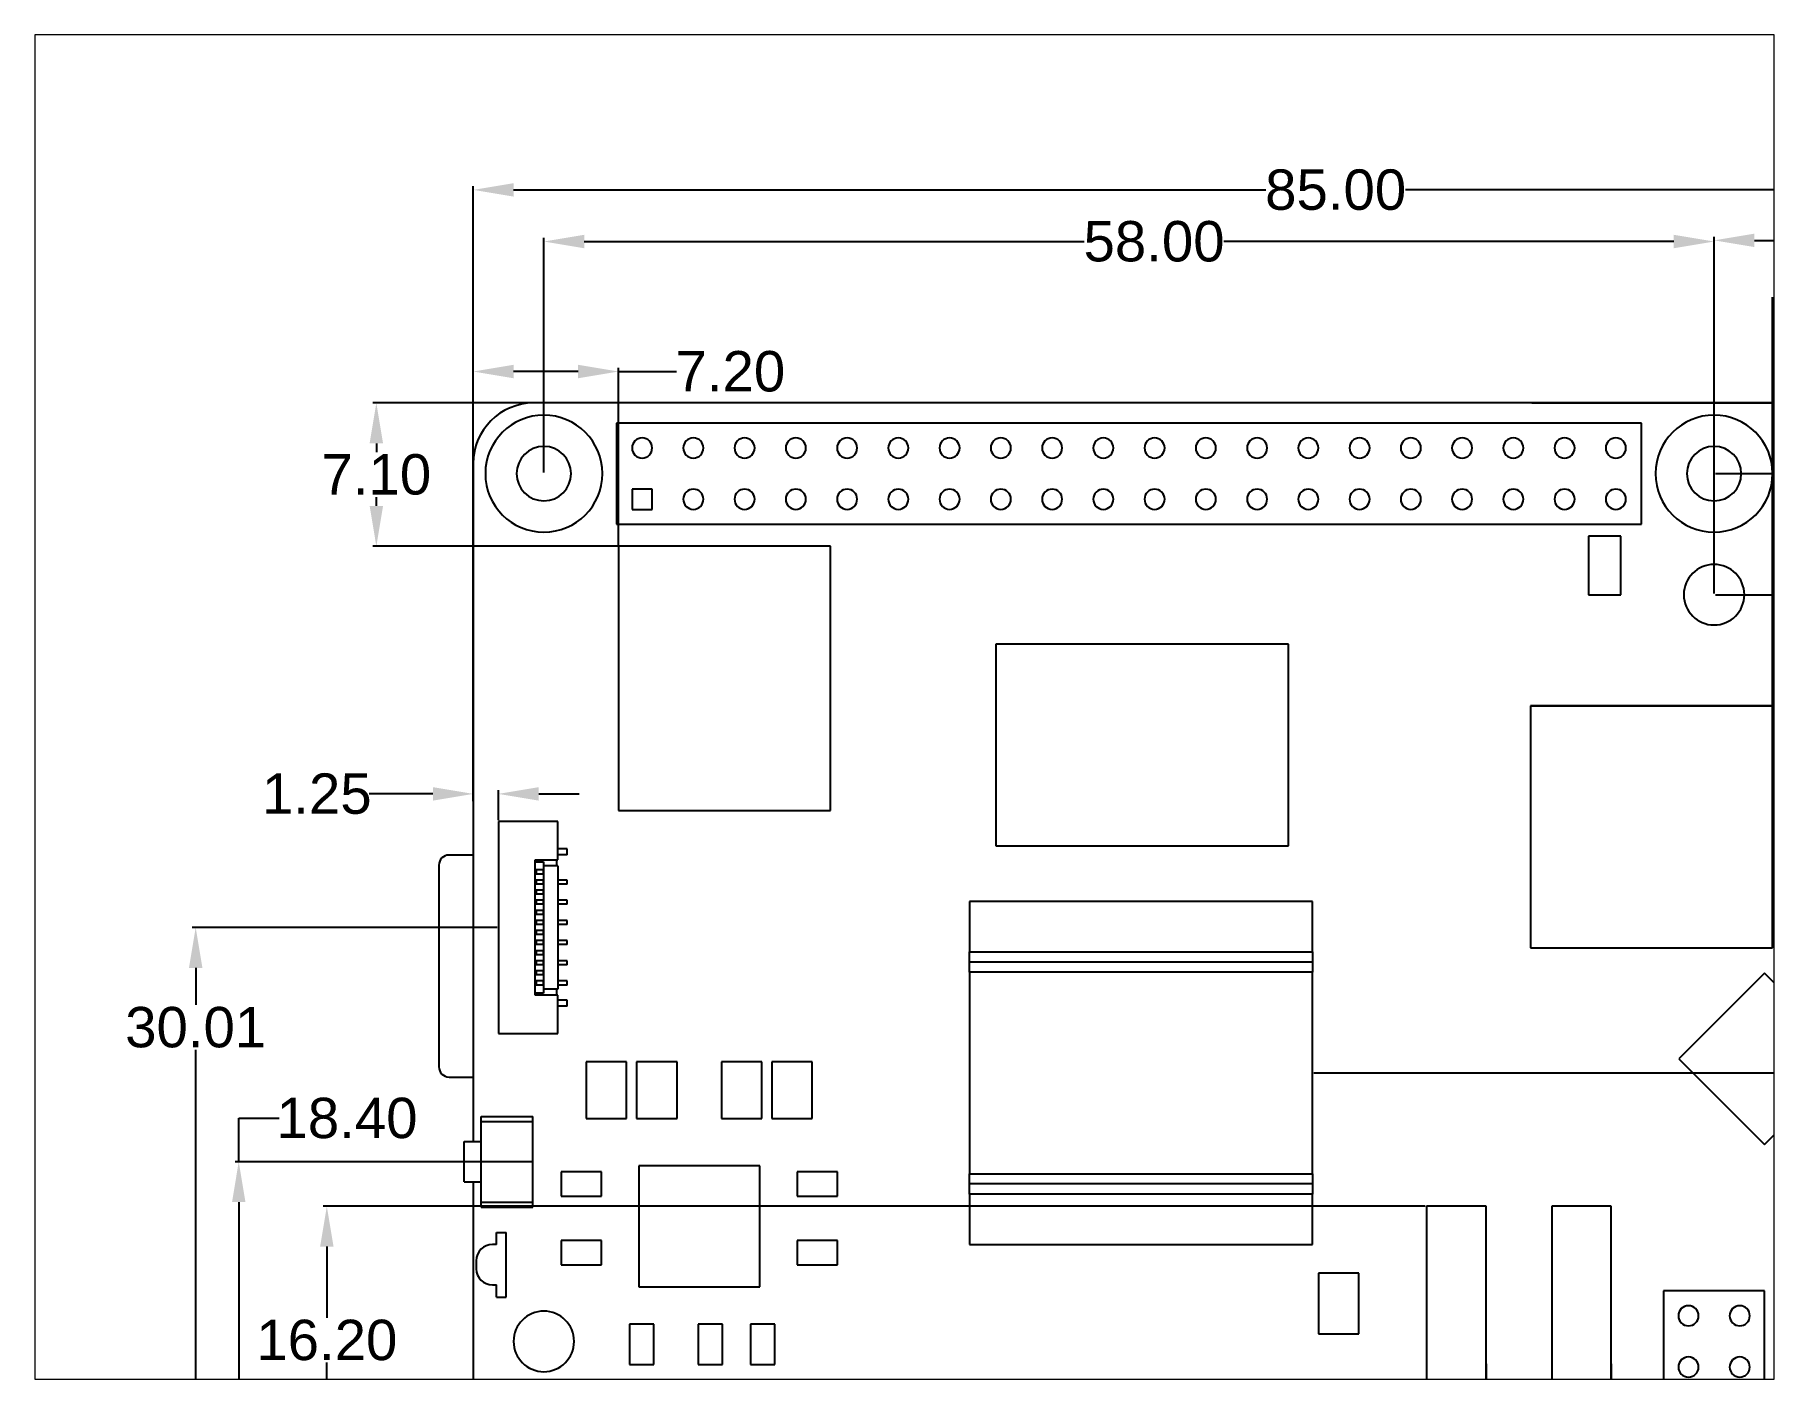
# Paper-space layout '布局1' of a CAD drawing. Header units: millimetres. Extents: x 1.05 to 9.45, y 0.75 to 7.25.
# The model-space entities are those that its viewports show. They can reach past a viewport. Long polylines and large blocks are cut down to what shows.
import ezdxf

# ---------------------------------------------------------------- set-up
doc = ezdxf.new("R2010")
doc.units = ezdxf.units.MM
doc.header["$MEASUREMENT"] = 0
doc.styles.get("Standard").update_dxf_attribs({"font": 'arial.ttf'})
doc.dimstyles.get("Standard").update_dxf_attribs({"dimtxt": 2, "dimasz": 2, "dimexe": 0.18, "dimexo": 0.0625, "dimgap": 0.09, "dimtad": 0, "dimtih": 1, "dimtoh": 1, "dimzin": 0, "dimdsep": 46, "dimtxsty": 'Standard', "dimcen": 0.09, "dimadec": 0, "dimazin": 0, "dimtfac": 1, "dimtofl": 0, "dimtmove": 0, "dimatfit": 3, "dimfxl": 1, "dimtolj": 1, "dimtzin": 0, "dimarcsym": 0})

# ---------------------------------------------------------------- blocks, each defined once
blk = doc.blocks.new('*D10')
at = {"color": 0, "lineweight": -2}
for p, q in [((83.633, -13.659), (83.633, -11.5)), ((83.633, -11.5), (85.633, -11.5)), ((98.144, -13.659), (83.453, -13.659)), ((83.633, -15.659), (83.633, -30.059)), ((98.144, -32.059), (83.453, -32.059))]:
    blk.add_line(p, q, dxfattribs=at)
at = {"color": 0}
for points in [[(83.966, -15.659), (83.3, -15.659), (83.633, -13.659)], [(83.3, -30.059), (83.966, -30.059), (83.633, -32.059)]]:
    blk.add_solid(points, dxfattribs=at)
at = {"layer": 'Defpoints', "color": 0}
for p in [(98.206, -13.659), (83.633, -32.059), (98.206, -32.059)]:
    blk.add_point(p, dxfattribs=at)
at = {"color": 0, "insert": (89, -11.5), "char_height": 2, "attachment_point": 5}
blk.add_mtext('\\A1;18.40', dxfattribs=at)
blk = doc.blocks.new('*D11')
at = {"color": 0, "lineweight": -2}
for p, q in [((96.444, -2.049), (81.32, -2.049)), ((81.5, -4.049), (81.5, -5.888)), ((81.5, -30.059), (81.5, -8.112)), ((96.444, -32.059), (81.32, -32.059))]:
    blk.add_line(p, q, dxfattribs=at)
at = {"color": 0}
for points in [[(81.833, -4.049), (81.167, -4.049), (81.5, -2.049)], [(81.167, -30.059), (81.833, -30.059), (81.5, -32.059)]]:
    blk.add_solid(points, dxfattribs=at)
at = {"layer": 'Defpoints', "color": 0}
for p in [(96.506, -2.049), (81.5, -32.059), (96.506, -32.059)]:
    blk.add_point(p, dxfattribs=at)
at = {"color": 0, "insert": (81.5, -7), "char_height": 2, "attachment_point": 5}
blk.add_mtext('\\A1;30.01', dxfattribs=at)
blk = doc.blocks.new('*D12')
at = {"color": 0, "lineweight": -2}
for p, q in [((95.256, 16.904), (95.256, 25.68)), ((100.456, 25.5), (97.256, 25.5)), ((102.456, 16.904), (102.456, 25.68)), ((102.456, 25.5), (105.324, 25.5))]:
    blk.add_line(p, q, dxfattribs=at)
at = {"color": 0}
for points in [[(97.256, 25.833), (97.256, 25.167), (95.256, 25.5)], [(100.456, 25.167), (100.456, 25.833), (102.456, 25.5)]]:
    blk.add_solid(points, dxfattribs=at)
at = {"layer": 'Defpoints', "color": 0}
for p in [(95.256, 25.5), (95.256, 16.841), (102.456, 16.841)]:
    blk.add_point(p, dxfattribs=at)
at = {"color": 0, "insert": (108, 25.5), "char_height": 2, "attachment_point": 5}
blk.add_mtext('\\A1;7.20', dxfattribs=at)
blk = doc.blocks.new('*D13')
at = {"color": 0, "lineweight": -2, "transparency": 16777216}
for p, q in [((107.644, 23.941), (90.274, 23.941)), ((90.454, 21.941), (90.454, 21.502)), ((90.454, 18.841), (90.454, 19.28)), ((107.644, 16.841), (90.274, 16.841))]:
    blk.add_line(p, q, dxfattribs=at)
at = {"color": 0, "transparency": 16777216}
for points in [[(90.121, 21.941), (90.787, 21.941), (90.454, 23.941)], [(90.121, 18.841), (90.787, 18.841), (90.454, 16.841)]]:
    blk.add_solid(points, dxfattribs=at)
at = {"layer": 'Defpoints', "color": 0}
for p in [(90.454, 23.941), (107.706, 23.941), (107.706, 16.841)]:
    blk.add_point(p, dxfattribs=at)
at = {"color": 0, "transparency": 16777216, "insert": (90.454, 20.391), "char_height": 2, "attachment_point": 5}
blk.add_mtext('\\A1;7.10', dxfattribs=at)
blk = doc.blocks.new('*D22')
at = {"color": 0, "lineweight": -2}
for p, q in [((95.256, 4.204), (95.256, 34.68)), ((97.256, 34.5), (134.538, 34.5)), ((178.256, 34.5), (141.462, 34.5)), ((180.256, 4.204), (180.256, 34.68))]:
    blk.add_line(p, q, dxfattribs=at)
at = {"color": 0}
for points in [[(97.256, 34.833), (97.256, 34.167), (95.256, 34.5)], [(178.256, 34.167), (178.256, 34.833), (180.256, 34.5)]]:
    blk.add_solid(points, dxfattribs=at)
at = {"layer": 'Defpoints', "color": 0}
for p in [(180.256, 34.5), (95.256, 4.141), (180.256, 4.141)]:
    blk.add_point(p, dxfattribs=at)
at = {"color": 0, "insert": (138, 34.5), "char_height": 2, "attachment_point": 5}
blk.add_mtext('\\A1;85.00', dxfattribs=at)
blk = doc.blocks.new('*D26')
at = {"color": 0, "lineweight": -2}
for p, q in [((145.456, -23.671), (145.456, -40.616)), ((148.706, -23.671), (148.706, -40.616)), ((143.456, -40.436), (141.456, -40.436)), ((150.706, -40.436), (152.706, -40.436))]:
    blk.add_line(p, q, dxfattribs=at)
at = {"color": 0}
for points in [[(143.456, -40.77), (143.456, -40.103), (145.456, -40.436)], [(150.706, -40.103), (150.706, -40.77), (148.706, -40.436)]]:
    blk.add_solid(points, dxfattribs=at)
at = {"layer": 'Defpoints', "color": 0}
for p in [(145.456, -23.609), (148.706, -23.609), (148.706, -40.436)]:
    blk.add_point(p, dxfattribs=at)
at = {"color": 0, "insert": (138.762, -40.436), "char_height": 2, "attachment_point": 5}
blk.add_mtext('\\A1;3.25', dxfattribs=at)
blk = doc.blocks.new('*D28')
at = {"color": 0, "lineweight": -2}
for p, q in [((151.656, -23.671), (151.656, -38.68)), ((180.256, -23.671), (180.256, -38.68)), ((153.656, -38.5), (165.022, -38.5)), ((178.256, -38.5), (171.978, -38.5))]:
    blk.add_line(p, q, dxfattribs=at)
at = {"color": 0}
for points in [[(153.656, -38.167), (153.656, -38.833), (151.656, -38.5)], [(178.256, -38.833), (178.256, -38.167), (180.256, -38.5)]]:
    blk.add_solid(points, dxfattribs=at)
at = {"layer": 'Defpoints', "color": 0}
for p in [(151.656, -23.609), (180.256, -23.609), (180.256, -38.5)]:
    blk.add_point(p, dxfattribs=at)
at = {"color": 0, "insert": (168.5, -38.5), "char_height": 2, "attachment_point": 5}
blk.add_mtext('\\A1;28.60', dxfattribs=at)
blk = doc.blocks.new('*D29')
at = {"color": 0, "lineweight": -2}
for p, q in [((93.256, 4.571), (90.103, 4.571)), ((95.256, 4.634), (95.256, 4.751)), ((96.506, 3.264), (96.506, 4.751)), ((98.506, 4.571), (100.506, 4.571))]:
    blk.add_line(p, q, dxfattribs=at)
at = {"color": 0}
for points in [[(93.256, 4.238), (93.256, 4.905), (95.256, 4.571)], [(98.506, 4.905), (98.506, 4.238), (96.506, 4.571)]]:
    blk.add_solid(points, dxfattribs=at)
at = {"layer": 'Defpoints', "color": 0}
for p in [(95.256, 4.571), (95.256, 4.571), (96.506, 3.201)]:
    blk.add_point(p, dxfattribs=at)
at = {"color": 0, "insert": (87.503, 4.571), "char_height": 2, "attachment_point": 5}
blk.add_mtext('\\A1;1.25', dxfattribs=at)
blk = doc.blocks.new('*D41')
at = {"color": 0, "lineweight": -2}
for p, q in [((98.756, 20.504), (98.756, 32.122)), ((100.756, 31.942), (125.539, 31.942)), ((154.756, 31.942), (132.461, 31.942)), ((156.756, 20.504), (156.756, 32.122))]:
    blk.add_line(p, q, dxfattribs=at)
at = {"color": 0}
for points in [[(100.756, 32.275), (100.756, 31.608), (98.756, 31.942)], [(154.756, 31.608), (154.756, 32.275), (156.756, 31.942)]]:
    blk.add_solid(points, dxfattribs=at)
at = {"layer": 'Defpoints', "color": 0}
for p in [(156.756, 31.942), (98.756, 20.441), (156.756, 20.441)]:
    blk.add_point(p, dxfattribs=at)
at = {"color": 0, "insert": (129, 31.942), "char_height": 2, "attachment_point": 5}
blk.add_mtext('\\A1;58.00', dxfattribs=at)
blk = doc.blocks.new('*D42')
at = {"color": 0, "lineweight": -2}
for p, q in [((156.819, 20.441), (210.68, 20.441)), ((210.5, 18.441), (210.5, -6.389)), ((210.5, -26.559), (210.5, -8.611)), ((156.819, -28.559), (210.68, -28.559))]:
    blk.add_line(p, q, dxfattribs=at)
at = {"color": 0}
for points in [[(210.833, 18.441), (210.167, 18.441), (210.5, 20.441)], [(210.167, -26.559), (210.833, -26.559), (210.5, -28.559)]]:
    blk.add_solid(points, dxfattribs=at)
at = {"layer": 'Defpoints', "color": 0}
for p in [(156.756, 20.441), (156.756, -28.559), (210.5, -28.559)]:
    blk.add_point(p, dxfattribs=at)
at = {"color": 0, "insert": (210.5, -7.5), "char_height": 2, "attachment_point": 5}
blk.add_mtext('\\A1;49.00', dxfattribs=at)
blk = doc.blocks.new('*D43')
at = {"color": 0, "lineweight": -2}
for p, q in [((147.719, 23.941), (196.661, 23.941)), ((196.481, 21.941), (196.481, 18.611)), ((196.481, 10.941), (196.481, 16.389)), ((147.719, 8.941), (196.661, 8.941))]:
    blk.add_line(p, q, dxfattribs=at)
at = {"color": 0}
for points in [[(196.814, 21.941), (196.147, 21.941), (196.481, 23.941)], [(196.147, 10.941), (196.814, 10.941), (196.481, 8.941)]]:
    blk.add_solid(points, dxfattribs=at)
at = {"layer": 'Defpoints', "color": 0}
for p in [(147.656, 23.941), (196.481, 23.941), (147.656, 8.941)]:
    blk.add_point(p, dxfattribs=at)
at = {"color": 0, "insert": (196.481, 17.5), "char_height": 2, "attachment_point": 5}
blk.add_mtext('\\A1;15.00', dxfattribs=at)
blk = doc.blocks.new('*D44')
at = {"color": 0, "lineweight": -2}
for p, q in [((159.656, 3.004), (159.656, 29.18)), ((161.656, 29), (167.522, 29)), ((178.156, 29), (174.478, 29)), ((180.156, 3.004), (180.156, 29.18))]:
    blk.add_line(p, q, dxfattribs=at)
at = {"color": 0}
for points in [[(161.656, 29.333), (161.656, 28.667), (159.656, 29)], [(178.156, 28.667), (178.156, 29.333), (180.156, 29)]]:
    blk.add_solid(points, dxfattribs=at)
at = {"layer": 'Defpoints', "color": 0}
for p in [(180.156, 29), (159.656, 2.941), (180.156, 2.941)]:
    blk.add_point(p, dxfattribs=at)
at = {"color": 0, "insert": (171, 29), "char_height": 2, "attachment_point": 5}
blk.add_mtext('\\A1;20.50', dxfattribs=at)
blk = doc.blocks.new('*D45')
at = {"color": 0, "lineweight": -2}
for p, q in [((156.819, 23.941), (188.662, 23.941)), ((188.482, 21.941), (188.482, 19.111)), ((188.482, 16.441), (188.482, 16.889)), ((156.819, 14.441), (188.662, 14.441))]:
    blk.add_line(p, q, dxfattribs=at)
at = {"color": 0}
for points in [[(188.815, 21.941), (188.149, 21.941), (188.482, 23.941)], [(188.149, 16.441), (188.815, 16.441), (188.482, 14.441)]]:
    blk.add_solid(points, dxfattribs=at)
at = {"layer": 'Defpoints', "color": 0}
for p in [(156.756, 23.941), (188.482, 23.941), (156.756, 14.441)]:
    blk.add_point(p, dxfattribs=at)
at = {"color": 0, "insert": (188.482, 18), "char_height": 2, "attachment_point": 5}
blk.add_mtext('\\A1;9.50', dxfattribs=at)
blk = doc.blocks.new('*D46')
at = {"color": 0, "lineweight": -2}
for p, q in [((156.756, 14.504), (156.756, 32.18)), ((158.756, 32), (165.522, 32)), ((178.256, 32), (172.478, 32)), ((180.256, 14.504), (180.256, 32.18))]:
    blk.add_line(p, q, dxfattribs=at)
at = {"color": 0}
for points in [[(158.756, 32.333), (158.756, 31.667), (156.756, 32)], [(178.256, 31.667), (178.256, 32.333), (180.256, 32)]]:
    blk.add_solid(points, dxfattribs=at)
at = {"layer": 'Defpoints', "color": 0}
for p in [(180.256, 32), (156.756, 14.441), (180.256, 14.441)]:
    blk.add_point(p, dxfattribs=at)
at = {"color": 0, "insert": (169, 32), "char_height": 2, "attachment_point": 5}
blk.add_mtext('\\A1;23.50', dxfattribs=at)
blk = doc.blocks.new('*D47')
at = {"color": 0, "lineweight": -2}
for p, q in [((142.444, -15.859), (87.82, -15.859)), ((88, -17.859), (88, -21.389)), ((88, -30.059), (88, -23.611)), ((137.639, -32.059), (87.82, -32.059))]:
    blk.add_line(p, q, dxfattribs=at)
at = {"color": 0}
for points in [[(88.333, -17.859), (87.667, -17.859), (88, -15.859)], [(87.667, -30.059), (88.333, -30.059), (88, -32.059)]]:
    blk.add_solid(points, dxfattribs=at)
at = {"layer": 'Defpoints', "color": 0}
for p in [(142.506, -15.859), (88, -32.059), (137.701, -32.059)]:
    blk.add_point(p, dxfattribs=at)
at = {"color": 0, "insert": (88, -22.5), "char_height": 2, "attachment_point": 5}
blk.add_mtext('\\A1;16.20', dxfattribs=at)
blk = doc.blocks.new('*D48')
at = {"color": 0, "lineweight": -2}
for p, q in [((136.919, -9.259), (196.68, -9.259)), ((196.5, -11.259), (196.5, -17.889)), ((196.5, -30.059), (196.5, -20.111)), ((137.819, -32.059), (196.68, -32.059))]:
    blk.add_line(p, q, dxfattribs=at)
at = {"color": 0}
for points in [[(196.833, -11.259), (196.167, -11.259), (196.5, -9.259)], [(196.167, -30.059), (196.833, -30.059), (196.5, -32.059)]]:
    blk.add_solid(points, dxfattribs=at)
at = {"layer": 'Defpoints', "color": 0}
for p in [(136.856, -9.259), (137.756, -32.059), (196.5, -32.059)]:
    blk.add_point(p, dxfattribs=at)
at = {"color": 0, "insert": (196.5, -19), "char_height": 2, "attachment_point": 5}
blk.add_mtext('\\A1;22.80', dxfattribs=at)

msp = doc.modelspace()

# ---------------------------------------------------------------- linework, layer by layer
at = {"color": 7, "linetype": 'Continuous', "lineweight": 25}
for p, q in [((177.256, 23.941), (98.256, 23.941)), ((153.156, 22.941), (102.356, 22.941)), ((102.356, 22.941), (102.356, 17.941)), ((153.156, 17.941), (153.156, 22.941)), ((95.256, 20.941), (95.256, -12.659)), ((104.126, 19.671), (103.126, 19.671)), ((103.126, 19.671), (103.126, 18.671)), ((104.126, 18.671), (104.126, 19.671)), ((103.126, 18.671), (104.126, 18.671)), ((102.356, 17.941), (153.156, 17.941)), ((150.531, 17.341), (150.531, 14.441)), ((152.131, 17.341), (150.531, 17.341)), ((152.131, 14.441), (152.131, 17.341)), ((102.456, 16.841), (102.456, 3.741)), ((112.956, 16.841), (102.456, 16.841)), ((112.956, 3.741), (112.956, 16.841)), ((150.531, 14.441), (152.131, 14.441)), ((135.656, 11.991), (121.156, 11.991)), ((121.156, 11.991), (121.156, 1.991)), ((135.656, 1.991), (135.656, 11.991)), ((159.656, 8.941), (147.656, 8.941)), ((147.656, 8.941), (147.656, -3.059)), ((159.656, -3.059), (159.656, 8.941)), ((102.456, 3.741), (112.956, 3.741)), ((96.506, 3.201), (96.506, -7.299)), ((99.456, 3.201), (96.506, 3.201)), ((99.456, 1.301), (99.456, 3.201)), ((99.906, 1.851), (99.456, 1.851)), ((99.906, 1.551), (99.906, 1.851)), ((121.156, 1.991), (135.656, 1.991)), ((93.556, 1.041), (93.556, -8.959)), ((95.256, 1.541), (94.056, 1.541)), ((98.326, 1.301), (99.456, 1.301)), ((98.326, -5.399), (98.326, 1.301)), ((98.336, 1.211), (98.326, 1.211)), ((98.336, 1.301), (98.336, 1.211)), ((98.336, 1.211), (98.736, 1.211)), ((98.736, 1.211), (98.736, 1.011)), ((98.736, 1.011), (98.736, -5.109)), ((99.456, 1.011), (98.736, 1.011)), ((99.406, 1.011), (99.406, 1.301)), ((99.906, 1.551), (99.456, 1.551)), ((99.456, 1.011), (99.456, -5.109)), ((98.376, 0.801), (98.376, 0.601)), ((98.726, 0.801), (98.376, 0.801)), ((98.726, 0.601), (98.376, 0.601)), ((98.376, 0.301), (98.376, 0.101)), ((98.726, 0.301), (98.376, 0.301)), ((98.726, 0.101), (98.376, 0.101)), ((98.726, 0.801), (98.726, 0.601)), ((98.736, 0.801), (98.726, 0.801)), ((98.726, 0.601), (98.736, 0.601)), ((98.726, 0.301), (98.726, 0.101)), ((98.736, 0.301), (98.726, 0.301)), ((98.726, 0.101), (98.736, 0.101)), ((99.906, 0.301), (99.456, 0.301)), ((99.906, 0.101), (99.456, 0.101)), ((99.906, 0.101), (99.906, 0.301)), ((98.376, -0.199), (98.376, -0.399)), ((98.726, -0.199), (98.376, -0.199)), ((98.726, -0.399), (98.376, -0.399)), ((98.376, -0.699), (98.376, -0.899)), ((98.726, -0.699), (98.376, -0.699)), ((98.726, -0.199), (98.726, -0.399)), ((98.736, -0.199), (98.726, -0.199)), ((98.726, -0.399), (98.736, -0.399)), ((98.726, -0.699), (98.726, -0.899)), ((98.736, -0.699), (98.726, -0.699)), ((99.906, -0.699), (99.456, -0.699)), ((99.906, -0.899), (99.906, -0.699)), ((136.856, -0.759), (119.856, -0.759)), ((119.856, -0.759), (119.856, -3.259)), ((136.856, -3.259), (136.856, -0.759)), ((98.726, -0.899), (98.376, -0.899)), ((98.376, -1.199), (98.376, -1.399)), ((98.726, -1.199), (98.376, -1.199)), ((98.726, -1.399), (98.376, -1.399)), ((98.376, -1.699), (98.376, -1.899)), ((98.726, -1.699), (98.376, -1.699)), ((98.726, -0.899), (98.736, -0.899)), ((98.726, -1.199), (98.726, -1.399)), ((98.736, -1.199), (98.726, -1.199)), ((98.726, -1.399), (98.736, -1.399)), ((98.726, -1.699), (98.726, -1.899)), ((98.736, -1.699), (98.726, -1.699)), ((99.906, -0.899), (99.456, -0.899)), ((99.906, -1.699), (99.456, -1.699)), ((99.906, -1.899), (99.906, -1.699)), ((98.726, -1.899), (98.376, -1.899)), ((98.376, -2.199), (98.376, -2.399)), ((98.726, -2.199), (98.376, -2.199)), ((98.726, -2.399), (98.376, -2.399)), ((98.726, -1.899), (98.736, -1.899)), ((98.726, -2.199), (98.726, -2.399)), ((98.736, -2.199), (98.726, -2.199)), ((98.726, -2.399), (98.736, -2.399)), ((99.906, -1.899), (99.456, -1.899)), ((98.376, -2.699), (98.376, -2.899)), ((98.726, -2.699), (98.376, -2.699)), ((98.726, -2.899), (98.376, -2.899)), ((98.376, -3.199), (98.376, -3.399)), ((98.726, -3.199), (98.376, -3.199)), ((98.726, -3.399), (98.376, -3.399)), ((98.726, -2.699), (98.726, -2.899)), ((98.736, -2.699), (98.726, -2.699)), ((98.726, -2.899), (98.736, -2.899)), ((98.726, -3.199), (98.726, -3.399)), ((98.736, -3.199), (98.726, -3.199)), ((98.726, -3.399), (98.736, -3.399)), ((99.906, -2.699), (99.456, -2.699)), ((99.906, -2.899), (99.456, -2.899)), ((99.906, -2.899), (99.906, -2.699)), ((119.856, -3.259), (136.856, -3.259)), ((119.856, -3.759), (119.856, -3.259)), ((136.856, -3.259), (136.856, -3.759)), ((147.656, -3.059), (159.656, -3.059)), ((98.376, -3.699), (98.376, -3.899)), ((98.726, -3.699), (98.376, -3.699)), ((98.726, -3.899), (98.376, -3.899)), ((98.376, -4.199), (98.376, -4.399)), ((98.726, -4.199), (98.376, -4.199)), ((98.726, -3.699), (98.726, -3.899)), ((98.736, -3.699), (98.726, -3.699)), ((98.726, -3.899), (98.736, -3.899)), ((98.726, -4.199), (98.726, -4.399)), ((98.736, -4.199), (98.726, -4.199)), ((99.906, -3.699), (99.456, -3.699)), ((99.906, -3.899), (99.456, -3.899)), ((99.906, -3.899), (99.906, -3.699)), ((136.856, -3.759), (119.856, -3.759)), ((119.856, -4.259), (119.856, -3.759)), ((136.856, -4.259), (119.856, -4.259)), ((119.856, -4.259), (119.856, -14.259)), ((136.856, -3.759), (136.856, -4.259)), ((136.856, -14.259), (136.856, -4.259)), ((98.726, -4.399), (98.376, -4.399)), ((98.376, -4.699), (98.376, -4.899)), ((98.726, -4.699), (98.376, -4.699)), ((98.726, -4.899), (98.376, -4.899)), ((98.726, -4.399), (98.736, -4.399)), ((98.726, -4.699), (98.726, -4.899)), ((98.736, -4.699), (98.726, -4.699)), ((98.726, -4.899), (98.736, -4.899)), ((99.456, -5.109), (98.736, -5.109)), ((98.736, -5.109), (98.736, -5.309)), ((99.406, -5.399), (99.406, -5.109)), ((99.906, -4.699), (99.456, -4.699)), ((99.906, -4.899), (99.456, -4.899)), ((99.906, -4.899), (99.906, -4.699)), ((159.256, -4.316), (155.013, -8.559)), ((163.499, -8.559), (159.256, -4.316)), ((98.336, -5.309), (98.326, -5.309)), ((99.456, -5.399), (98.326, -5.399)), ((98.736, -5.309), (98.336, -5.309)), ((98.336, -5.309), (98.336, -5.399)), ((99.456, -7.299), (99.456, -5.399)), ((99.906, -5.649), (99.456, -5.649)), ((99.906, -5.949), (99.456, -5.949)), ((99.906, -5.949), (99.906, -5.649)), ((96.506, -7.299), (99.456, -7.299)), ((155.013, -8.559), (159.256, -12.801)), ((159.256, -12.801), (163.499, -8.559)), ((94.056, -9.459), (95.256, -9.459)), ((102.856, -8.709), (100.856, -8.709)), ((100.856, -8.709), (100.856, -11.509)), ((102.856, -11.509), (102.856, -8.709)), ((105.356, -8.709), (103.356, -8.709)), ((103.356, -8.709), (103.356, -11.509)), ((105.356, -11.509), (105.356, -8.709)), ((109.556, -8.709), (107.556, -8.709)), ((107.556, -8.709), (107.556, -11.509)), ((109.556, -11.509), (109.556, -8.709)), ((112.056, -8.709), (110.056, -8.709)), ((110.056, -8.709), (110.056, -11.509)), ((112.056, -11.509), (112.056, -8.709)), ((95.656, -11.409), (98.206, -11.409)), ((95.656, -11.659), (95.656, -11.409)), ((95.656, -11.659), (98.206, -11.659)), ((95.656, -15.659), (95.656, -11.659)), ((98.206, -11.659), (98.206, -11.409)), ((98.206, -15.659), (98.206, -11.659)), ((100.856, -11.509), (102.856, -11.509)), ((103.356, -11.509), (105.356, -11.509)), ((107.556, -11.509), (109.556, -11.509)), ((110.056, -11.509), (112.056, -11.509)), ((94.806, -12.659), (95.656, -12.659)), ((94.806, -14.659), (94.806, -12.659)), ((99.606, -14.159), (99.606, -15.359)), ((101.606, -14.159), (99.606, -14.159)), ((101.606, -15.359), (101.606, -14.159)), ((103.456, -13.859), (103.456, -19.859)), ((109.456, -13.859), (103.456, -13.859)), ((109.456, -19.859), (109.456, -13.859)), ((111.306, -14.159), (111.306, -15.359)), ((113.306, -14.159), (111.306, -14.159)), ((113.306, -15.359), (113.306, -14.159)), ((119.856, -14.259), (136.856, -14.259)), ((119.856, -14.759), (119.856, -14.259)), ((136.856, -14.259), (136.856, -14.759)), ((94.806, -14.659), (95.656, -14.659)), ((95.256, -14.659), (95.256, -29.059)), ((99.606, -15.359), (101.606, -15.359)), ((111.306, -15.359), (113.306, -15.359)), ((136.856, -14.759), (119.856, -14.759)), ((119.856, -15.259), (119.856, -14.759)), ((136.856, -15.259), (119.856, -15.259)), ((119.856, -15.259), (119.856, -17.759)), ((136.856, -14.759), (136.856, -15.259)), ((136.856, -17.759), (136.856, -15.259)), ((95.656, -15.659), (98.206, -15.659)), ((95.656, -15.909), (95.656, -15.659)), ((95.656, -15.909), (98.206, -15.909)), ((98.206, -15.909), (98.206, -15.659)), ((145.456, -15.859), (142.506, -15.859)), ((142.506, -15.859), (142.506, -31.359)), ((145.456, -31.359), (145.456, -15.859)), ((151.656, -15.859), (148.706, -15.859)), ((148.706, -15.859), (148.706, -31.359)), ((151.656, -31.359), (151.656, -15.859)), ((96.406, -17.159), (96.886, -17.159)), ((96.406, -17.759), (96.406, -17.159)), ((96.886, -20.359), (96.886, -17.159)), ((96.406, -17.759), (96.206, -17.759)), ((99.606, -17.559), (99.606, -18.759)), ((101.606, -17.559), (99.606, -17.559)), ((101.606, -18.759), (101.606, -17.559)), ((111.306, -17.559), (111.306, -18.759)), ((113.306, -17.559), (111.306, -17.559)), ((113.306, -18.759), (113.306, -17.559)), ((119.856, -17.759), (136.856, -17.759)), ((95.406, -18.559), (95.406, -18.959)), ((99.606, -18.759), (101.606, -18.759)), ((111.306, -18.759), (113.306, -18.759)), ((96.206, -19.759), (96.406, -19.759)), ((96.406, -20.359), (96.406, -19.759)), ((137.156, -19.184), (137.156, -22.184)), ((139.156, -19.184), (137.156, -19.184)), ((139.156, -22.184), (139.156, -19.184)), ((96.406, -20.359), (96.886, -20.359)), ((103.456, -19.859), (109.456, -19.859)), ((154.256, -20.059), (154.256, -25.059)), ((159.256, -20.059), (154.256, -20.059)), ((159.256, -25.059), (159.256, -20.059)), ((103.006, -21.709), (103.006, -23.709)), ((104.206, -21.709), (103.006, -21.709)), ((104.206, -23.709), (104.206, -21.709)), ((107.606, -21.709), (106.406, -21.709)), ((106.406, -21.709), (106.406, -23.709)), ((107.606, -23.709), (107.606, -21.709)), ((110.206, -21.709), (109.006, -21.709)), ((109.006, -21.709), (109.006, -23.709)), ((110.206, -23.709), (110.206, -21.709)), ((137.156, -22.184), (139.156, -22.184)), ((103.006, -23.709), (104.206, -23.709)), ((106.406, -23.709), (107.606, -23.709)), ((109.006, -23.709), (110.206, -23.709))]:
    msp.add_line(p, q, dxfattribs=at)
for centre, radius, start, end in [((98.256, 20.941), 3, 90, 180), ((98.756, 20.441), 2.9, 90, 270), ((98.756, 20.441), 2.9, 270, 90), ((156.756, 20.441), 2.9, 90, 270), ((156.756, 20.441), 2.9, 270, 90), ((98.756, 20.441), 1.35, 90, 270), ((98.756, 20.441), 1.35, 270, 90), ((103.626, 21.711), 0.5, 90, 270), ((103.626, 21.711), 0.5, 270, 90), ((106.166, 21.711), 0.5, 90, 270), ((106.166, 21.711), 0.5, 270, 90), ((108.706, 21.711), 0.5, 90, 270), ((108.706, 21.711), 0.5, 270, 90), ((111.246, 21.711), 0.5, 90, 270), ((111.246, 21.711), 0.5, 270, 90), ((113.786, 21.711), 0.5, 90, 270), ((113.786, 21.711), 0.5, 270, 90), ((116.326, 21.711), 0.5, 90, 270), ((116.326, 21.711), 0.5, 270, 90), ((118.866, 21.711), 0.5, 90, 270), ((118.866, 21.711), 0.5, 270, 90), ((121.406, 21.711), 0.5, 90, 270), ((121.406, 21.711), 0.5, 270, 90), ((123.946, 21.711), 0.5, 90, 270), ((123.946, 21.711), 0.5, 270, 90), ((126.486, 21.711), 0.5, 90, 270), ((126.486, 21.711), 0.5, 270, 90), ((129.026, 21.711), 0.5, 90, 270), ((129.026, 21.711), 0.5, 270, 90), ((131.566, 21.711), 0.5, 90, 270), ((131.566, 21.711), 0.5, 270, 90), ((134.106, 21.711), 0.5, 90, 270), ((134.106, 21.711), 0.5, 270, 90), ((136.646, 21.711), 0.5, 90, 270), ((136.646, 21.711), 0.5, 270, 90), ((139.186, 21.711), 0.5, 90, 270), ((139.186, 21.711), 0.5, 270, 90), ((141.726, 21.711), 0.5, 90, 270), ((141.726, 21.711), 0.5, 270, 90), ((144.266, 21.711), 0.5, 90, 270), ((144.266, 21.711), 0.5, 270, 90), ((146.806, 21.711), 0.5, 90, 270), ((146.806, 21.711), 0.5, 270, 90), ((149.346, 21.711), 0.5, 90, 270), ((149.346, 21.711), 0.5, 270, 90), ((151.886, 21.711), 0.5, 90, 270), ((151.886, 21.711), 0.5, 270, 90), ((156.756, 20.441), 1.35, 90, 270), ((156.756, 20.441), 1.35, 270, 90), ((106.166, 19.171), 0.5, 90, 270), ((106.166, 19.171), 0.5, 270, 90), ((108.706, 19.171), 0.5, 90, 270), ((108.706, 19.171), 0.5, 270, 90), ((111.246, 19.171), 0.5, 90, 270), ((111.246, 19.171), 0.5, 270, 90), ((113.786, 19.171), 0.5, 90, 270), ((113.786, 19.171), 0.5, 270, 90), ((116.326, 19.171), 0.5, 90, 270), ((116.326, 19.171), 0.5, 270, 90), ((118.866, 19.171), 0.5, 90, 270), ((118.866, 19.171), 0.5, 270, 90), ((121.406, 19.171), 0.5, 90, 270), ((121.406, 19.171), 0.5, 270, 90), ((123.946, 19.171), 0.5, 90, 270), ((123.946, 19.171), 0.5, 270, 90), ((126.486, 19.171), 0.5, 90, 270), ((126.486, 19.171), 0.5, 270, 90), ((129.026, 19.171), 0.5, 90, 270), ((129.026, 19.171), 0.5, 270, 90), ((131.566, 19.171), 0.5, 90, 270), ((131.566, 19.171), 0.5, 270, 90), ((134.106, 19.171), 0.5, 90, 270), ((134.106, 19.171), 0.5, 270, 90), ((136.646, 19.171), 0.5, 90, 270), ((136.646, 19.171), 0.5, 270, 90), ((139.186, 19.171), 0.5, 90, 270), ((139.186, 19.171), 0.5, 270, 90), ((141.726, 19.171), 0.5, 90, 270), ((141.726, 19.171), 0.5, 270, 90), ((144.266, 19.171), 0.5, 90, 270), ((144.266, 19.171), 0.5, 270, 90), ((146.806, 19.171), 0.5, 90, 270), ((146.806, 19.171), 0.5, 270, 90), ((149.346, 19.171), 0.5, 90, 270), ((149.346, 19.171), 0.5, 270, 90), ((151.886, 19.171), 0.5, 90, 270), ((151.886, 19.171), 0.5, 270, 90), ((156.756, 14.441), 1.5, 90, 270), ((156.756, 14.441), 1.5, 270, 90), ((94.056, 1.041), 0.5, 90, 180), ((94.056, -8.959), 0.5, 180, 270), ((96.206, -18.559), 0.8, 90, 180), ((96.206, -18.959), 0.8, 180, 270), ((98.756, -22.559), 1.5, 90, 270), ((98.756, -22.559), 1.5, 270, 90), ((155.486, -21.289), 0.5, 90, 270), ((155.486, -21.289), 0.5, 270, 90), ((158.026, -21.289), 0.5, 90, 270), ((158.026, -21.289), 0.5, 270, 90), ((155.486, -23.829), 0.5, 90, 270), ((155.486, -23.829), 0.5, 270, 90), ((158.026, -23.829), 0.5, 90, 270), ((158.026, -23.829), 0.5, 270, 90)]:
    msp.add_arc(centre, radius, start, end, dxfattribs=at)

# ---------------------------------------------------------------- dimensions: what is measured, and where the dimension line sits
at = {"color": 4}
for base, p1, p2, picture, middle in [((180.256, 34.5), (95.256, 4.141), (180.256, 4.141), '*D22', (138, 34.5)), ((156.756, 31.942), (98.756, 20.441), (156.756, 20.441), '*D41', (129, 31.942)), ((180.256, 32), (156.756, 14.441), (180.256, 14.441), '*D46', (169, 32)), ((180.156, 29), (159.656, 2.941), (180.156, 2.941), '*D44', (171, 29)), ((95.256, 25.5), (102.456, 16.841), (95.256, 16.841), '*D12', (108, 25.5)), ((95.256, 4.571), (96.506, 3.201), (95.256, 4.571), '*D29', (87.503, 4.571)), ((148.706, -40.436), (145.456, -23.609), (148.706, -23.609), '*D26', (138.762, -40.436)), ((180.256, -38.5), (151.656, -23.609), (180.256, -23.609), '*D28', (168.5, -38.5))]:
    dim = msp.add_linear_dim(base=base, p1=p1, p2=p2, dimstyle='Standard', dxfattribs=at)
    dim.commit()
    dim.dimension.update_dxf_attribs({"geometry": picture, "text_midpoint": middle, "dimtype": 160})
for base, p1, p2, angle, picture, middle in [((90.454, 23.941), (107.706, 16.841), (107.706, 23.941), 90, '*D13', (90.454, 20.391)), ((196.481, 23.941), (147.656, 8.941), (147.656, 23.941), 90, '*D43', (196.481, 17.5)), ((188.482, 23.941), (156.756, 14.441), (156.756, 23.941), 90, '*D45', (188.482, 18)), ((210.5, -28.559), (156.756, 20.441), (156.756, -28.559), 90, '*D42', (210.5, -7.5)), ((81.5, -32.059), (96.506, -2.049), (96.506, -32.059), 90, '*D11', (81.5, -7)), ((196.5, -32.059), (136.856, -9.259), (137.756, -32.059), 90, '*D48', (196.5, -19)), ((83.633, -32.059), (98.206, -13.659), (98.206, -32.059), 90, '*D10', (89, -11.5)), ((88, -32.059), (142.506, -15.859), (137.701, -32.059), 270, '*D47', (88, -22.5))]:
    dim = msp.add_linear_dim(base=base, p1=p1, p2=p2, angle=angle, dimstyle='Standard', dxfattribs=at)
    dim.commit()
    dim.dimension.update_dxf_attribs({"geometry": picture, "text_midpoint": middle, "dimtype": 160})

psp = doc.layouts.new('布局1')

# ---------------------------------------------------------------- viewports
at = {"layer": '0', "color": 4}
psp.add_viewport(center=(5.25, 4), size=(8.4002, 6.491027), view_center_point=(116.6306, 8.8767), view_height=66.617274, dxfattribs=at)

doc.saveas('drawing.dxf')
